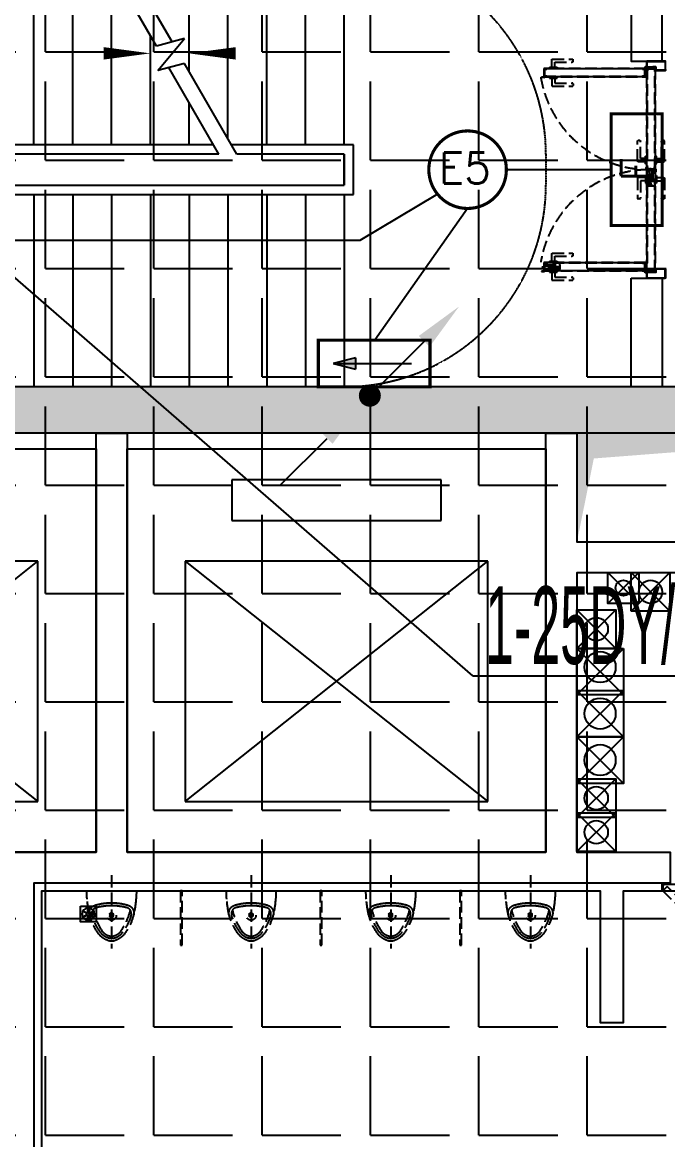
# Model space of a CAD drawing. Extents: x -284868 to 304789, y -137694 to 137894.
# Drawn here: x 143621 to 147781, y -6497 to 707 of the extents above; entities that cross this region are included whole.
import ezdxf
from ezdxf.enums import TextEntityAlignment as Align

# ---------------------------------------------------------------- set-up
doc = ezdxf.new("R2010")
doc.units = 0
doc.linetypes.add('DASH', pattern=[0.35, 0.25, -0.1])
doc.layers.get('0').update_dxf_attribs({"linetype": 'CONTINUOUS'})
for name, color, linetype in [('0-墙', 4, 'CONTINUOUS'), ('0-建筑柱体', 251, 'CONTINUOUS'), ('0-消防栓(给排水)', 9, 'CONTINUOUS'), ('0-电梯', 3, 'CONTINUOUS'), ('0-非设计区域', 251, 'CONTINUOUS'), ('1P-DOOR-门扇', 2, 'CONTINUOUS'), ('1P-DOOR-防火门扇', 1, 'CONTINUOUS'), ('1P-DP-门套', 2, 'CONTINUOUS'), ('DIM-应急', 1, 'CONTINUOUS'), ('EQUIP-照明', 3, 'CONTINUOUS'), ('F-地漏', 8, 'CONTINUOUS'), ('P-完成面', 42, 'CONTINUOUS'), ('P-平面家具', 3, 'CONTINUOUS'), ('P-平面楼梯', 3, 'CONTINUOUS'), ('P-门扇', 6, 'CONTINUOUS'), ('T-OT01-EQPM', 3, 'CONTINUOUS'), ('电气-标注', 7, 'CONTINUOUS')]:
    doc.layers.add(name, color=color, linetype=linetype)
doc.styles.add('_TEL_DIM', font='SIMPLEX', dxfattribs={"width": 0.8, "height": 3.5, "bigfont": 'HZTXT'})
doc.styles.add('HZ3', font='haiwenrs.shx', dxfattribs={"width": 0.8, "bigfont": 'haiwenhz.shx'})
doc.styles.get("Standard").update_dxf_attribs({"font": 'GBENOR', "bigfont": 'GBCBIG'})
pattern_1 = [(45, (-0.1692, 11.7), (-1.12253, 1.12253), []), (135, (-0.1692, 11.7), (-1.12253, -1.12253), [])]
pattern_2 = [(225, (0.1692, 38.3), (1.12253, -1.12253), []), (315, (0.1692, 38.3), (1.12253, 1.12253), [])]

# ---------------------------------------------------------------- blocks, each defined once
blk = doc.blocks.new('213r5467')
for p, q in [((-90909.2, -260063), (-90909.2, -260325.5)), ((-89559.2, -260063), (-90909.2, -260063)), ((-89559.2, -260325.5), (-89559.2, -260063)), ((-90909.2, -260325.5), (-89559.2, -260325.5)), ((-91209.2, -260588), (-91209.2, -262138)), ((-89259.2, -260588), (-91209.2, -260588)), ((-91209.2, -260588), (-89259.2, -262138)), ((-91209.2, -262138), (-89259.2, -260588)), ((-89259.2, -262138), (-89259.2, -260588)), ((-91209.2, -262138), (-89259.2, -262138))]:
    blk.add_line(p, q)
blk.add_lwpolyline([(-88884.2, -262463), (-91584.2, -262463), (-91584.2, -259863), (-88884.2, -259863), (-88884.2, -262463)])
blk = doc.blocks.new('sgASGHHHH')
blk.add_hatch(color=256).paths.add_polyline_path([(-94645.8, -904374), (-94145.8, -904074), (-102995.8, -904074), (-102645.8, -904374)])
at = {"color": 4}
for p, q in [((-94145.8, -904074), (-102995.8, -904074)), ((-94645.8, -904374), (-102645.8, -904374))]:
    blk.add_line(p, q, dxfattribs=at)
blk = doc.blocks.new('A$C10332E08')
for p, q in [((250, 0), (0, 250)), ((250, 250), (0, 0))]:
    blk.add_line(p, q)
blk.add_lwpolyline([(0, 250), (250, 250), (250, 0), (0, 0)], close=True)
blk = doc.blocks.new('A$C2AC726D9')
for centre, radius in [((23149.6, -20399.8), 50), ((23324.9, -20425), 75), ((22974.9, -20665), 75), ((22999.6, -20909.8), 100), ((22999.6, -21209.8), 100), ((22999.6, -21509.8), 100), ((22974.8, -21755), 75), ((22974.8, -21975), 75)]:
    blk.add_circle(centre, radius)
at = {"rotation": 270}
for p, xscale, yscale, zscale in [((23049.9, -20300), 0.8, 0.8, 0.8), ((22849.9, -20790), 1.2, 1.2, 1.2), ((22849.9, -21060), 1.2, 1.2, 1.2), ((22849.9, -21360), 1.2, 1.2, 1.2)]:
    blk.add_blockref('A$C10332E08', p, dxfattribs=dict(at, xscale=xscale, yscale=yscale, zscale=zscale))
for p, rotation in [((23449.9, -20550), 90), ((23099.9, -20540), 180), ((23099.8, -21880), 90), ((23099.8, -22100), 90)]:
    blk.add_blockref('A$C10332E08', p, dxfattribs=dict(rotation=rotation))
blk = doc.blocks.new('A$C74d47d92')
for p, q in [((-4850, -1240), (-4850, 0)), ((-4850, -1240), (-4850, 0)), ((-4600, -1240), (-4600, 0)), ((-4350, -1240), (-4350, 0)), ((-4100, -1240), (-4100, 0)), ((-3850, -1240), (-3850, 0)), ((-3600, -1240), (-3600, 0)), ((-3059.9, -602.9), (-3408, 0)), ((-2959.9, -576.1), (-3292.5, 0)), ((-3100, -333.5), (-3100, 0)), ((-2850, -766.5), (-2850, 0)), ((-2600, -1199.5), (-2600, 0)), ((-2350, -1240), (-2350, 0)), ((-2100, -1240), (-2100, 0)), ((-1850, -1240), (-1850, 0)), ((-3350, -1240), (-3350, -100.5)), ((-3100, -1240), (-3100, -533.5)), ((-2879.5, -554.5), (-3059.9, -602.9)), ((-3052.4, -760.6), (-2879.5, -554.5)), ((-2880.1, -714.4), (-3052.4, -760.6)), ((-2542, -1300), (-2880.1, -714.4)), ((-2657.5, -1300), (-2980.1, -741.2)), ((-2850, -1240), (-2850, -966.5)), ((-2692.1, -1240), (-4910, -1240)), ((-4910, -1240), (-4910, -1560)), ((-1790, -1240), (-2576.6, -1240)), ((-1790, -1560), (-1790, -1240)), ((-2657.5, -1300), (-4850, -1300)), ((-2657.5, -1300), (-4850, -1300)), ((-4850, -1300), (-4850, -1500)), ((-4850, -1500), (-4850, -1300)), ((-1850, -1300), (-2542, -1300)), ((-1850, -1300), (-2542, -1300)), ((-1850, -1500), (-1850, -1300)), ((-1850, -1300), (-1850, -1500)), ((-4850, -1500), (-1850, -1500)), ((-4850, -1500), (-1850, -1500)), ((-4910, -1560), (-1790, -1560)), ((-4850, -1560), (-4850, -2800)), ((-4850, -2800), (-4850, -1560)), ((-4600, -1560), (-4600, -2800)), ((-4350, -1560), (-4350, -2800)), ((-4100, -1560), (-4100, -2800)), ((-3850, -1560), (-3850, -2800)), ((-3600, -1560), (-3600, -2800)), ((-3350, -1560), (-3350, -2800)), ((-3100, -1560), (-3100, -2800)), ((-2850, -1560), (-2850, -2800)), ((-2600, -1560), (-2600, -2800)), ((-2350, -1560), (-2350, -2800)), ((-2100, -1560), (-2100, -2800)), ((-1850, -1560), (-1850, -2800))]:
    blk.add_line(p, q)
at = {"linetype": 'DASH'}
for points in [[(-4850, 0, 0.414214), (-6150, -1300), (-6150, -1500, 0.414214), (-4850, -2800)], [(-1850, 0, -0.414214), (-550, -1300), (-550, -1500, -0.414214), (-1850, -2800)]]:
    blk.add_lwpolyline(points, format="xyb", dxfattribs=at)
for points in [[(-1725, -2150, 0, 0, 0), (-5500, -2150, 0, 0, 0), (-5500, -650, 0, 0, 0), (-3100, -650, 0, 80, 0), (-3400, -650, 0, 0, 0)], [(-1725, -650, 0, 0, 0), (-2850, -650, 0, 80, 0), (-2550, -650, 0, 0, 0)]]:
    blk.add_lwpolyline(points, format="xyseb")
blk = doc.blocks.new('A$C612A7C51')
for p, q in [((0.2, 34.9), (2.5, 34.9)), ((0.2, 34.9), (0.2, -1.2)), ((2.5, 34.9), (2.5, -1.2)), ((0.2, -1.2), (0.6, -3.1))]:
    blk.add_line(p, q)
for centre, radius, start, end in [((1.4, -6.7), 5.62, 101.53696, 78.46304), ((1.4, -6.7), 3.75, 100.86771, 85.47503), ((3.5, -0.1), 3.43, 199.35235, 238.0625)]:
    blk.add_arc(centre, radius, start, end)
blk = doc.blocks.new('A$C46293241')
at = {"layer": '1P-DP-门套'}
h = blk.add_hatch(dxfattribs=at)
h.set_pattern_fill('ANSI37', color=8, scale=0.3, style=0)
h.set_pattern_definition([(45, (-55.7338, 55.9993), (-0.67352, 0.67352), []), (135, (-55.7338, 55.9993), (-0.67352, -0.67352), [])])
h.paths.add_polyline_path([(-44.4, 58), (-44.4, 56), (-55.7, 56), (-55.7, 58)])
h = blk.add_hatch(dxfattribs=at)
h.set_pattern_fill('ANSI37', color=8, scale=0.3, style=0)
h.set_pattern_definition([(45, (-40.75, 41.9725), (-0.67352, 0.67352), []), (135, (-40.75, 41.9725), (-0.67352, -0.67352), [])])
h.paths.add_polyline_path([(-38.7, 42), (-40.7, 42), (-40.7, 56.7), (-38.7, 56.7)])
at = {"layer": '1P-DP-门套', "color": 8}
for points in [[(-44.4, 58), (-44.4, 56), (-55.7, 56), (-55.7, 58)], [(-38.7, 42), (-40.7, 42), (-40.7, 56.7), (-38.7, 56.7)]]:
    blk.add_lwpolyline(points, close=True, dxfattribs=at)
at = {"layer": 'P-完成面'}
blk.add_lwpolyline([(-39.3, 40.1, 0.238815), (-38.7, 41.1), (-38.7, 58), (-60, 58), (-60, 120), (0, 120), (0, 100), (-1.2, 100), (-1.2, 118.8), (-58.8, 118.8), (-58.8, 59.2), (-37.5, 59.2), (-37.5, 40.5, -0.238815), (-38.1, 39.5), (-38.2, 39.4, 0.238815), (-38.7, 38.4), (-38.7, 1.2), (-1.2, 1.2), (-1.2, 20), (0, 20), (0, 0), (-39.9, 0), (-39.9, 39, -0.238815), (-39.4, 40), (-39.3, 40.1)], format="xyb", dxfattribs=at)
blk.add_lwpolyline([(-3.2, 113.6), (-1.2, 113.6), (-1.2, 5.6), (-3.2, 5.6)], close=True, dxfattribs=at)
blk = doc.blocks.new('A$C31043D8C')
at = {"layer": 'P-门扇', "color": 251, "linetype": 'DASH', "ltscale": 300}
for p, q in [((-25, 0), (-25, -6)), ((-25, 0), (25, 0)), ((25, 0), (25, -6)), ((-23, -8), (23, -8)), ((-10, -8), (-10, -55)), ((-5, -60), (122, -60)), ((10, -8), (10, -40)), ((10, -40), (122, -40)), ((127, -45), (127, -55))]:
    blk.add_line(p, q, dxfattribs=at)
for centre, radius, start, end in [((-23, -6), 2, 180, 270), ((-5, -55), 5, 180, 270), ((23, -6), 2, 270, 0), ((122, -45), 5, 0, 90), ((122, -55), 5, 270, 0)]:
    blk.add_arc(centre, radius, start, end, dxfattribs=at)
blk = doc.blocks.new('*U269')
at = {"layer": 'P-门扇', "linetype": 'DASH', "ltscale": 300}
h = blk.add_hatch(dxfattribs=at)
h.set_pattern_fill('ANSI37', color=251, scale=0.5, style=0)
h.set_pattern_definition(pattern_1)
h.paths.add_polyline_path([(2.3, 11.7), (2.3, 41.7), (-0.2, 41.7), (-0.2, 11.7)])
h = blk.add_hatch(dxfattribs=at)
h.set_pattern_fill('ANSI37', color=251, scale=0.2, style=0)
h.set_pattern_definition([(45, (657.35, 55.1438), (-0.449013, 0.449013), []), (135, (657.35, 55.1438), (-0.449013, -0.449013), [])])
h.paths.add_polyline_path([(657.4, 56), (669.3, 56), (669.3, 55.1), (657.4, 55.1)])
at = {"layer": 'P-门扇', "color": 251, "linetype": 'DASH', "ltscale": 300}
for points in [[(2.3, 11.7), (2.3, 41.7), (-0.2, 41.7), (-0.2, 11.7)], [(0.8, 54.2), (654.7, 54.2), (654.7, 51.2), (0.8, 51.2)], [(0.8, 3.8), (654.7, 3.8), (654.7, 0.8), (0.8, 0.8)], [(657.4, 56), (669.3, 56), (669.3, 55.1), (657.4, 55.1)]]:
    blk.add_lwpolyline(points, close=True, dxfattribs=at)
for points in [[(654.7, 57.6), (654.7, 0.8), (0.8, 0.8), (0.8, 10.8), (3.3, 10.8), (3.3, 24.1), (2.4, 24.1), (2.4, 11.6), (0, 11.6), (0, 0), (655.5, 0), (655.5, 56.8), (671.2, 56.8, 0.995191), (671.2, 57.6), (653.4, 57.6, 0.414214), (653.2, 57.4), (653.2, 55.2, -0.414214), (652.2, 54.2), (0.8, 54.2), (0.8, 42.5), (3.3, 42.5), (3.3, 24.2), (2.4, 24.2), (2.4, 41.8), (0, 41.8), (0, 55), (652.2, 55, 0.414214), (652.4, 55.2), (652.4, 57.4, -0.414214), (653.4, 58.4), (671.1, 58.4, -1), (671.2, 56), (657.4, 56), (657.4, 56.8)], [(6.5, 5), (19.8, 5), (19.8, 3.8), (19.8, 5), (6.5, 5, -0.414214), (6, 5.5), (6, 49.5, -0.414214), (6.5, 50), (19.8, 50), (19.8, 51.2), (6.5, 51.2, 0.414214), (4.8, 49.5), (4.8, 5.8, 0.414214), (6.8, 3.8), (19.8, 3.8)], [(651.4, 5), (638.2, 5), (638.2, 3.8), (638.2, 5), (651.4, 5, 0.414214), (652, 5.5), (652, 49.5, 0.414214), (651.4, 50), (638.2, 50), (638.2, 51.2), (651.4, 51.2, -0.414214), (653.2, 49.5), (653.2, 5.8, -0.414214), (651.1, 3.8), (638.2, 3.8)]]:
    blk.add_lwpolyline(points, format="xyb", dxfattribs=at)
at = {"layer": '1P-DOOR-门扇', "color": 8, "linetype": 'ByBlock', "rotation": 180}
blk.add_blockref('A$C31043D8C', (595.4, 55), dxfattribs=at)
at = {"layer": '1P-DOOR-门扇', "color": 8, "linetype": 'ByBlock', "xscale": -1}
blk.add_blockref('A$C31043D8C', (595.4, 0), dxfattribs=at)
blk = doc.blocks.new('*U270')
at = {"layer": 'P-门扇', "linetype": 'DASH', "ltscale": 300}
h = blk.add_hatch(dxfattribs=at)
h.set_pattern_fill('ANSI37', color=251, scale=0.5, style=0)
h.set_pattern_definition(pattern_1)
h.paths.add_polyline_path([(2.3, 11.7), (2.3, 41.7), (-0.2, 41.7), (-0.2, 11.7)])
h = blk.add_hatch(dxfattribs=at)
h.set_pattern_fill('ANSI37', color=251, scale=0.2, style=0)
h.set_pattern_definition([(45, (657.4896, 55.1438), (-0.449013, 0.449013), []), (135, (657.4896, 55.1438), (-0.449013, -0.449013), [])])
h.paths.add_polyline_path([(657.5, 56), (669.5, 56), (669.5, 55.1), (657.5, 55.1)])
at = {"layer": 'P-门扇', "color": 251, "linetype": 'DASH', "ltscale": 300}
for points in [[(2.3, 11.7), (2.3, 41.7), (-0.2, 41.7), (-0.2, 11.7)], [(0.8, 54.2), (654.8, 54.2), (654.8, 51.2), (0.8, 51.2)], [(0.8, 3.8), (654.8, 3.8), (654.8, 0.8), (0.8, 0.8)], [(657.5, 56), (669.5, 56), (669.5, 55.1), (657.5, 55.1)]]:
    blk.add_lwpolyline(points, close=True, dxfattribs=at)
for points in [[(654.8, 57.6), (654.8, 0.8), (0.8, 0.8), (0.8, 10.8), (3.3, 10.8), (3.3, 24.1), (2.4, 24.1), (2.4, 11.6), (0, 11.6), (0, 0), (655.6, 0), (655.6, 56.8), (671.3, 56.8, 0.995191), (671.3, 57.6), (653.5, 57.6, 0.414214), (653.3, 57.4), (653.3, 55.2, -0.414214), (652.3, 54.2), (0.8, 54.2), (0.8, 42.5), (3.3, 42.5), (3.3, 24.2), (2.4, 24.2), (2.4, 41.8), (0, 41.8), (0, 55), (652.3, 55, 0.414214), (652.5, 55.2), (652.5, 57.4, -0.414214), (653.5, 58.4), (671.3, 58.4, -1), (671.3, 56), (657.5, 56), (657.5, 56.8)], [(6.5, 5), (19.8, 5), (19.8, 3.8), (19.8, 5), (6.5, 5, -0.414214), (6, 5.5), (6, 49.5, -0.414214), (6.5, 50), (19.8, 50), (19.8, 51.2), (6.5, 51.2, 0.414214), (4.8, 49.5), (4.8, 5.8, 0.414214), (6.8, 3.8), (19.8, 3.8)], [(651.6, 5), (638.3, 5), (638.3, 3.8), (638.3, 5), (651.6, 5, 0.414214), (652.1, 5.5), (652.1, 49.5, 0.414214), (651.6, 50), (638.3, 50), (638.3, 51.2), (651.6, 51.2, -0.414214), (653.3, 49.5), (653.3, 5.8, -0.414214), (651.3, 3.8), (638.3, 3.8)]]:
    blk.add_lwpolyline(points, format="xyb", dxfattribs=at)
at = {"layer": '1P-DOOR-门扇', "color": 8, "linetype": 'ByBlock', "rotation": 180}
blk.add_blockref('A$C31043D8C', (595.6, 55), dxfattribs=at)
at = {"layer": '1P-DOOR-门扇', "color": 8, "linetype": 'ByBlock', "xscale": -1}
blk.add_blockref('A$C31043D8C', (595.6, 0), dxfattribs=at)
blk = doc.blocks.new('A$C0AC0499D')
at = {"layer": 'P-门扇', "color": 251, "linetype": 'DASH', "ltscale": 300}
for p, q in [((0, 6), (-12, 6)), ((-12, 4), (-12, 6)), ((-12, 4), (0, -6)), ((0, -10), (0, 10)), ((0, 10), (3, 10)), ((3, -10), (3, 10)), ((3, 8), (88, 8)), ((88, 8), (88, -8)), ((98.8, 0), (-13.9, 0)), ((-4, 0), (0, 0)), ((3, -10), (0, -10)), ((2, 0), (1.2, 0)), ((3, -8), (88, -8))]:
    blk.add_line(p, q, dxfattribs=at)
blk = doc.blocks.new('A$C6733057F')
at = {"layer": 'P-门扇', "color": 251, "linetype": 'DASH', "ltscale": 300}
blk.add_line((102.6, -21.2), (102.6, 21.2), dxfattribs=at)
for points in [[(3.5, 13.9), (102.6, 13.9), (102.6, -14.1), (3.5, -14.1)], [(3.5, 12.4), (101.1, 12.4), (101.1, -12.6), (3.5, -12.6)]]:
    blk.add_lwpolyline(points, dxfattribs=at)
at = {"layer": '1P-DOOR-门扇', "color": 8}
blk.add_blockref('A$C31043D8C', (60, -25), dxfattribs=at)
at = {"layer": 'P-门扇', "color": 251, "linetype": 'DASH', "ltscale": 300, "extrusion": (0, 0, -1), "zscale": -1, "rotation": 180}
blk.add_blockref('A$C0AC0499D', (0, 0), dxfattribs=at)
blk = doc.blocks.new('*U267')
at = {"layer": 'P-门扇', "linetype": 'DASH', "ltscale": 300}
h = blk.add_hatch(dxfattribs=at)
h.set_pattern_fill('ANSI37', color=251, scale=0.5, angle=180, style=0)
h.set_pattern_definition(pattern_2)
h.paths.add_polyline_path([(-2.3, 38.3), (-2.3, 8.3), (0.2, 8.3), (0.2, 38.3)])
h = blk.add_hatch(dxfattribs=at)
h.set_pattern_fill('ANSI37', color=251, scale=0.2, angle=180, style=0)
h.set_pattern_definition([(225, (-657.4896, -5.1438), (0.449013, -0.449013), []), (315, (-657.4896, -5.1438), (0.449013, 0.449013), [])])
h.paths.add_polyline_path([(-657.5, -6), (-669.5, -6), (-669.5, -5.1), (-657.5, -5.1)])
at = {"layer": 'P-门扇', "color": 251, "linetype": 'DASH', "ltscale": 300}
for points in [[(-654.8, -7.6), (-654.8, 49.2), (-0.8, 49.2), (-0.8, 39.2), (-3.3, 39.2), (-3.3, 25.9), (-2.4, 25.9), (-2.4, 38.4), (0, 38.4), (0, 50), (-655.6, 50), (-655.6, -6.8), (-671.3, -6.8, 0.995191), (-671.3, -7.6), (-653.5, -7.6, 0.414214), (-653.3, -7.4), (-653.3, -5.2, -0.414214), (-652.3, -4.2), (-0.8, -4.2), (-0.8, 7.5), (-3.3, 7.5), (-3.3, 25.8), (-2.4, 25.8), (-2.4, 8.2), (0, 8.2), (0, -5), (-652.3, -5, 0.414214), (-652.5, -5.2), (-652.5, -7.4, -0.414214), (-653.5, -8.4), (-671.3, -8.4, -1), (-671.3, -6), (-657.5, -6), (-657.5, -6.8)], [(-651.6, 45), (-638.3, 45), (-638.3, 46.2), (-638.3, 45), (-651.6, 45, 0.414214), (-652.1, 44.5), (-652.1, 0.5, 0.414214), (-651.6, 0), (-638.3, 0), (-638.3, -1.2), (-651.6, -1.2, -0.414214), (-653.3, 0.5), (-653.3, 44.2, -0.414214), (-651.3, 46.2), (-638.3, 46.2)], [(-6.5, 45), (-19.8, 45), (-19.8, 46.2), (-19.8, 45), (-6.5, 45, -0.414214), (-6, 44.5), (-6, 0.5, -0.414214), (-6.5, 0), (-19.8, 0), (-19.8, -1.2), (-6.5, -1.2, 0.414214), (-4.8, 0.5), (-4.8, 44.2, 0.414214), (-6.8, 46.2), (-19.8, 46.2)]]:
    blk.add_lwpolyline(points, format="xyb", dxfattribs=at)
for points in [[(-0.8, 46.2), (-654.8, 46.2), (-654.8, 49.2), (-0.8, 49.2)], [(-2.3, 38.3), (-2.3, 8.3), (0.2, 8.3), (0.2, 38.3)], [(-657.5, -6), (-669.5, -6), (-669.5, -5.1), (-657.5, -5.1)], [(-0.8, -4.2), (-654.8, -4.2), (-654.8, -1.2), (-0.8, -1.2)]]:
    blk.add_lwpolyline(points, close=True, dxfattribs=at)
at = {"layer": 'P-门扇', "color": 251, "linetype": 'DASH', "ltscale": 300, "extrusion": (0, 0, -1), "zscale": -1, "rotation": 180}
blk.add_blockref('A$C31043D8C', (595.6, 50), dxfattribs=at)
at = {"layer": 'P-门扇', "color": 251, "linetype": 'DASH', "ltscale": 300}
blk.add_blockref('A$C6733057F', (-655.6, 20), dxfattribs=at)
blk = doc.blocks.new('*U268')
at = {"layer": 'P-门扇', "linetype": 'DASH', "ltscale": 300}
h = blk.add_hatch(dxfattribs=at)
h.set_pattern_fill('ANSI37', color=251, scale=0.5, angle=180, style=0)
h.set_pattern_definition(pattern_2)
h.paths.add_polyline_path([(-2.3, 38.3), (-2.3, 8.3), (0.2, 8.3), (0.2, 38.3)])
h = blk.add_hatch(dxfattribs=at)
h.set_pattern_fill('ANSI37', color=251, scale=0.2, angle=180, style=0)
h.set_pattern_definition([(225, (-657.35, -5.1438), (0.449013, -0.449013), []), (315, (-657.35, -5.1438), (0.449013, 0.449013), [])])
h.paths.add_polyline_path([(-657.4, -6), (-669.3, -6), (-669.3, -5.1), (-657.4, -5.1)])
at = {"layer": 'P-门扇', "color": 251, "linetype": 'DASH', "ltscale": 300}
for points in [[(-654.7, -7.6), (-654.7, 49.2), (-0.8, 49.2), (-0.8, 39.2), (-3.3, 39.2), (-3.3, 25.9), (-2.4, 25.9), (-2.4, 38.4), (0, 38.4), (0, 50), (-655.5, 50), (-655.5, -6.8), (-671.2, -6.8, 0.995191), (-671.2, -7.6), (-653.4, -7.6, 0.414214), (-653.2, -7.4), (-653.2, -5.2, -0.414214), (-652.2, -4.2), (-0.8, -4.2), (-0.8, 7.5), (-3.3, 7.5), (-3.3, 25.8), (-2.4, 25.8), (-2.4, 8.2), (0, 8.2), (0, -5), (-652.2, -5, 0.414214), (-652.4, -5.2), (-652.4, -7.4, -0.414214), (-653.4, -8.4), (-671.1, -8.4, -1), (-671.2, -6), (-657.4, -6), (-657.4, -6.8)], [(-651.5, 45), (-638.2, 45), (-638.2, 46.2), (-638.2, 45), (-651.5, 45, 0.414214), (-652, 44.5), (-652, 0.5, 0.414214), (-651.5, 0), (-638.2, 0), (-638.2, -1.2), (-651.5, -1.2, -0.414214), (-653.2, 0.5), (-653.2, 44.2, -0.414214), (-651.2, 46.2), (-638.2, 46.2)], [(-6.5, 45), (-19.8, 45), (-19.8, 46.2), (-19.8, 45), (-6.5, 45, -0.414214), (-6, 44.5), (-6, 0.5, -0.414214), (-6.5, 0), (-19.8, 0), (-19.8, -1.2), (-6.5, -1.2, 0.414214), (-4.8, 0.5), (-4.8, 44.2, 0.414214), (-6.8, 46.2), (-19.8, 46.2)]]:
    blk.add_lwpolyline(points, format="xyb", dxfattribs=at)
for points in [[(-0.8, 46.2), (-654.7, 46.2), (-654.7, 49.2), (-0.8, 49.2)], [(-2.3, 38.3), (-2.3, 8.3), (0.2, 8.3), (0.2, 38.3)], [(-657.4, -6), (-669.3, -6), (-669.3, -5.1), (-657.4, -5.1)], [(-0.8, -4.2), (-654.7, -4.2), (-654.7, -1.2), (-0.8, -1.2)]]:
    blk.add_lwpolyline(points, close=True, dxfattribs=at)
at = {"layer": 'P-门扇', "color": 251, "linetype": 'DASH', "ltscale": 300, "extrusion": (0, 0, -1), "zscale": -1, "rotation": 180}
blk.add_blockref('A$C31043D8C', (595.5, 50), dxfattribs=at)
at = {"layer": 'P-门扇', "color": 251, "linetype": 'DASH', "ltscale": 300}
blk.add_blockref('A$C6733057F', (-655.5, 20), dxfattribs=at)
blk = doc.blocks.new('A$C3B184003')
blk.add_lwpolyline([(0, -100), (100, -100), (100, 0), (0, 0)], close=True)
at = {"color": 8}
for points in [[(42.7, -45.8), (42.7, -45.8, 0.414214), (41.9, -43), (23.7, -32.5, 0.414214), (21, -33.3), (21, -33.3, 0.414214), (21.7, -36), (39.9, -46.5, 0.414214)], [(42.7, -54.2), (42.7, -54.2, 0.414214), (39.9, -53.5), (21.7, -64, 0.414214), (21, -66.7), (21, -66.7, 0.414214), (23.7, -67.5), (41.9, -57, 0.414214)], [(50, -41.5), (50, -41.5, 0.414214), (52, -39.5), (52, -18.5, 0.414214), (50, -16.5), (50, -16.5, 0.414214), (48, -18.5), (48, -39.5, 0.414214)], [(50, -58.5), (50, -58.5, 0.414214), (48, -60.5), (48, -81.5, 0.414214), (50, -83.5), (50, -83.5, 0.414214), (52, -81.5), (52, -60.5, 0.414214)], [(57.3, -45.8), (57.3, -45.8, 0.414214), (60.1, -46.5), (78.3, -36, 0.414214), (79, -33.3), (79, -33.3, 0.414214), (76.3, -32.5), (58.1, -43, 0.414214)], [(57.3, -54.2), (57.3, -54.2, 0.414214), (58.1, -57), (76.3, -67.5, 0.414214), (79, -66.7), (79, -66.7, 0.414214), (78.3, -64), (60.1, -53.5, 0.414214)]]:
    blk.add_lwpolyline(points, format="xyb", close=True, dxfattribs=at)
blk.add_circle((50, -50), 40, dxfattribs=at)
blk = doc.blocks.new('A$C7DA453AF')
at = {"layer": 'P-平面家具', "linetype": 'DASH', "ltscale": 300}
blk.add_line((28.6, -152.5), (28.6, 152.5), dxfattribs=at)
at = {"layer": 'P-平面家具', "color": 251, "linetype": 'DASH', "ltscale": 300}
for p, q in [((-114.4, 9.4), (-126.1, 9.4)), ((-114.4, -11.4), (-126.1, -11.5))]:
    blk.add_line(p, q, dxfattribs=at)
at = {"layer": 'P-平面家具', "linetype": 'DASH', "ltscale": 300}
for points in [[(28.6, 152.5, 0.024494), (-22.6, 149.9, 0.029037), (-110.8, 137.2, 0.115455), (-246.5, 70.6, 0.115944), (-279, 16.5, 0.080916), (-281.4, 0, 0.080916)], [(28.6, -152.5, -0.024494), (-22.6, -149.9, -0.029037), (-110.8, -137.2, -0.115455), (-246.5, -70.6, -0.115944), (-279, -16.5, -0.080916), (-281.4, 0, -0.080916)]]:
    blk.add_lwpolyline(points, format="xyb", dxfattribs=at)
at = {"layer": 'P-平面家具', "color": 251, "linetype": 'DASH', "ltscale": 300}
for points in [[(-91, 113.9, 0.091485), (-224.7, 52.2, 0.228215), (-252.3, 0, -0.054994)], [(-91, -113.9, -0.091485), (-224.7, -52.2, -0.228215), (-252.3, 0, 0.054994)], [(-120.6, -30, -1.03719), (-122, 29.3, 1.013272)]]:
    blk.add_lwpolyline(points, format="xyb", dxfattribs=at)
blk.add_lwpolyline([(123.8, 0), (-325.2, 0)], dxfattribs=at)
at = {"layer": 'P-平面家具', "linetype": 'DASH', "ltscale": 300}
for centre, radius, start, end in [((-5.2, -240.8), 379.7, 109.43661, 127.18573), ((-115.6, 63.5), 56.1, 58.44413, 106.53257), ((-114, 51.1), 86.1, 80.07012, 87.91183), ((-107.8, 86.7), 50, 16.2879, 80.07012), ((-102, 85.8), 30, 13.47893, 58.44413), ((-513.2, -12.8), 452.8, 5.70824, 13.47893), ((-431.8, -8), 387.6, 5.58714, 16.2879), ((-174.5, -7.3), 91.6, 131.09952, 175.42639), ((-413, 0.8), 351.8, 359.86191, 5.12195), ((-21799.6, -1185.3), 21787.4, 3.11848, 3.19684), ((-21799.6, 1185.3), 21787.4, 356.80316, 356.88152), ((-174.5, 7.3), 91.6, 184.57361, 228.90048), ((-5.2, 240.8), 379.7, 232.81427, 250.56339), ((-513.2, 12.8), 452.8, 346.52107, 354.29176), ((-413, -0.8), 351.8, 354.87805, 0.13809), ((-431.8, 8), 387.6, 343.7121, 354.41286), ((-115.6, -63.5), 56.1, 253.46743, 301.55587), ((-114, -51.1), 86.1, 272.08817, 279.92988), ((-107.8, -86.7), 50, 279.92988, 343.7121), ((-102, -85.8), 30, 301.55587, 346.52107)]:
    blk.add_arc(centre, radius, start, end, dxfattribs=at)
at = {"layer": 'P-平面家具', "color": 251, "linetype": 'DASH', "ltscale": 300}
for centre, start, end in [((-123.8, -1), 102.27717, 257.4607), ((-116.7, -1), 282.5393, 77.65679)]:
    blk.add_arc(centre, 10.7, start, end, dxfattribs=at)
blk = doc.blocks.new('$equip$00002541')
blk.add_hatch(color=256).paths.add_polyline_path([(-0.24, 0.372), (-0.528, 0.3), (-0.24, 0.228)])
for p, q in [((-0.72, 0.6), (-0.72, 0)), ((0.72, 0.6), (-0.72, 0.6)), ((0.72, 0), (0.72, 0.6)), ((-0.24, 0.372), (-0.528, 0.3)), ((-0.528, 0.3), (-0.24, 0.228)), ((-0.24, 0.372), (-0.24, 0.228)), ((-0.72, 0), (0.72, 0))]:
    blk.add_line(p, q)
at = {"color": 7}
blk.add_line((-0.48, 0.3), (0.48, 0.3), dxfattribs=at)
at = {"const_width": 0.04}
blk.add_lwpolyline([(-0.72, 0.6), (-0.72, 0), (0.72, 0), (0.72, 0.6), (-0.72, 0.6), (-0.72, 0)], dxfattribs=at)
for p in [(0, 0.6), (-0.72, 0.3), (0.72, 0.3), (0, 0)]:
    blk.add_point(p)
at = {"color": 7, "style": '_TEL_DIM', "flags": 1}
blk.add_attdef('A', text='', height=0.00002, dxfattribs=at).set_placement((0, 0), align=Align.MIDDLE_CENTER)
blk = doc.blocks.new('楼层标志')
for p, q in [((7012.6, 20968.5), (7012.6, 20638.5)), ((7732.6, 20968.5), (7012.6, 20968.5)), ((7732.6, 20638.5), (7732.6, 20968.5)), ((7012.6, 20638.5), (7732.6, 20638.5))]:
    blk.add_line(p, q)
at = {"const_width": 20}
blk.add_lwpolyline([(7012.6, 20968.5), (7012.6, 20638.5), (7732.6, 20638.5), (7732.6, 20968.5), (7012.6, 20968.5), (7012.6, 20638.5)], dxfattribs=at)
for p in [(7372.6, 20968.5), (7012.6, 20803.5), (7732.6, 20803.5), (7372.6, 20638.5)]:
    blk.add_point(p)
at = {"color": 7, "style": '_TEL_DIM'}
blk.add_attdef('$TEXT$', text='', height=200, dxfattribs=at).set_placement((7372.6, 20803.5), align=Align.MIDDLE_CENTER)
at = {"color": 7, "style": '_TEL_DIM', "flags": 1}
blk.add_attdef('A', text='', height=0.01, dxfattribs=at).set_placement((7372.6, 20638.5), align=Align.MIDDLE_CENTER)
blk = doc.blocks.new('$equip_U$00000086(hejunxin)')
at = {"xscale": 0.002, "yscale": 0.002, "zscale": 0.002}
blk.add_blockref('楼层标志', (-14.745, -41.277), dxfattribs=at).add_auto_attribs({'$TEXT$': 'F'})
at = {"color": 7, "style": '_TEL_DIM', "flags": 1}
for tag in ['A', 'REMARK']:
    blk.add_attdef(tag, text='', height=0.00002, dxfattribs=at).set_placement((0, 0), align=Align.MIDDLE_CENTER)
blk = doc.blocks.new('5W')
at = {"const_width": 20}
blk.add_lwpolyline([(14329.4, 16685.9, -1), (14329.4, 16185.9, -1), (14329.4, 16685.9, -0.9514)], format="xyb", dxfattribs=at)
at = {"color": 7, "style": '_TEL_DIM'}
blk.add_attdef('$TEXT$', text='', height=200, dxfattribs=at).set_placement((14311.6, 16446.8), align=Align.MIDDLE_CENTER)
blk = doc.blocks.new('$equip_U$00000092(hejunxin)')
at = {"xscale": 0.002, "yscale": 0.002, "zscale": 0.002}
blk.add_blockref('5W', (-28.659, -32.872), dxfattribs=at).add_auto_attribs({'$TEXT$': 'E5'})
at = {"color": 7, "style": '_TEL_DIM', "flags": 1}
for tag in ['A', 'REMARK']:
    blk.add_attdef(tag, text='', height=0.00002, dxfattribs=at).set_placement((0, 0), align=Align.MIDDLE_CENTER)
blk = doc.blocks.new('$TelecSys$00000079')
for p, q in [((0.7, 0.7), (0, 0)), ((0.104, 0.104), (0.104, 0.104)), ((-0.104, -0.104), (-0.104, -0.104))]:
    blk.add_line(p, q)
at = {"const_width": 0.142}
blk.add_lwpolyline([(-0.071, 0, 1), (0.071, 0, 1)], format="xyb", close=True, dxfattribs=at)
blk.add_solid([(0.63, 0.77), (0.77, 0.63), (1.15, 1.15)])
at = {"width": 0.8, "flags": 9}
blk.add_attdef('A', (0, 0), '', height=0.00002, dxfattribs=at)
blk = doc.blocks.new('$equip_U$00000102(hejunxin)')
blk.add_blockref('$TelecSys$00000079', (0, 0))
at = {"color": 7, "style": '_TEL_DIM', "flags": 1}
for tag in ['A', 'REMARK']:
    blk.add_attdef(tag, text='', height=0.00002, dxfattribs=at).set_placement((0, 0), align=Align.MIDDLE_CENTER)
blk = doc.blocks.new('$TelecSys$00000081')
for p, q in [((0.104, 0.104), (0.104, 0.104)), ((-0.104, -0.104), (-0.104, -0.104)), ((-1.15, -1.15), (-0.55, -0.55))]:
    blk.add_line(p, q)
at = {"const_width": 0.142}
blk.add_lwpolyline([(0.071, 0, 1), (-0.071, 0, 1)], format="xyb", close=True, dxfattribs=at)
blk.add_solid([(-0.62, -0.48), (-0.48, -0.62), (-0.1, -0.1)])
at = {"width": 0.8, "flags": 9}
blk.add_attdef('A', (0, 0), '', height=0.00002, rotation=180, dxfattribs=at)
blk = doc.blocks.new('$equip_U$00000103(hejunxin)')
blk.add_blockref('$TelecSys$00000081', (0, 0))
at = {"color": 7, "style": '_TEL_DIM', "flags": 1}
for tag in ['A', 'REMARK']:
    blk.add_attdef(tag, text='', height=0.00002, dxfattribs=at).set_placement((0, 0), align=Align.MIDDLE_CENTER)

msp = doc.modelspace()

# ---------------------------------------------------------------- hatches: boundary and pattern name
at = {"layer": '0-非设计区域', "ltscale": 3}
h = msp.add_hatch(dxfattribs=at)
h.set_pattern_fill('ANGLE', color=256, scale=100)
h.set_pattern_definition([(0, (-204082.86, 452446.1), (0, 698.5), [508, -190.5]), (90, (-204082.86, 452446.1), (-698.5, 4e-14), [508, -190.5])])
h.paths.add_polyline_path([(134996.5, -11692.7), (149896.5, -11692.7), (149896.5, 6107.3), (134996.5, 6107.3)])

# ---------------------------------------------------------------- linework, layer by layer
at = {"layer": '0-墙'}
for points in [[(147546.5, 1157.3), (147546.5, 457.3), (147746.5, 457.3), (147746.5, 1957.3)], [(141396.5, -4642.7), (144096.5, -4642.7), (144096.5, -1942.7), (144296.5, -1942.7), (144296.5, -4642.7), (146996.5, -4642.7), (146996.5, -1942.7), (147196.5, -1942.7), (147196.5, -2642.7), (149396.5, -2642.7), (149396.5, -2842.7), (147196.5, -2842.7), (147196.5, -4642.7), (147796.5, -4642.7), (147796.5, -4842.7), (143696.5, -4842.7), (143696.5, -8492.7)]]:
    msp.add_lwpolyline(points, dxfattribs=at)
msp.add_lwpolyline([(147546.5, -942.7), (147746.5, -942.7), (147746.5, -1642.7), (147546.5, -1642.7)], close=True, dxfattribs=at)
at = {"layer": '0-墙', "color": 251}
msp.add_solid([(147196.5, -2642.7), (147196.5, -1942.7), (147305.5, -2105), (149396.5, -1942.7)], dxfattribs=at)
at = {"layer": 'DIM-应急'}
for points in [[(147416.5, -242.7), (146741.8, -242.7)], [(146297.5, -399.9), (145796.5, -698.6), (142521.5, -698.6), (142257.8, -483.6)], [(146491.8, -492.7), (145894.6, -1342.7)]]:
    msp.add_lwpolyline(points, dxfattribs=at)
at = {"layer": 'P-完成面'}
for points in [[(147766.5, 397.3), (147766.5, 402.3), (147766.5, 402.3), (147766.5, 397.3)], [(147745.5, -4842.7), (147746.5, -4842.7), (147746.5, -4893.7), (147745.5, -4893.7)], [(147750.5, -4852.7), (147750.5, -4892.7), (148840.5, -4892.7), (148840.5, -4852.7)]]:
    msp.add_lwpolyline(points, close=True, dxfattribs=at)
for points in [[(149696.5, -6092.7), (149646.5, -6092.7), (149646.5, -7542.7), (149296.5, -7542.7), (149296.5, -8242.7), (147496.5, -8242.7), (147496.5, -6942.7), (147346.5, -6942.7), (147346.5, -8442.7), (143746.5, -8442.7), (143746.5, -4892.7), (147346.5, -4892.7), (147346.5, -5742.7), (147496.5, -5742.7), (147496.5, -4892.7), (149646.5, -4892.7), (149646.5, -5042.7)], [(147761.5, -4851.7), (147749.5, -4851.7), (147749.5, -4893.7), (147750.5, -4893.7), (147750.5, -4852.7), (147761.5, -4852.7), (147761.5, -4851.7)]]:
    msp.add_lwpolyline(points, dxfattribs=at)
at = {"layer": 'P-平面家具', "linetype": 'DASH', "ltscale": 300}
for points in [[(144641.5, -5242.7), (144651.5, -5242.7), (144651.5, -4892.7), (144641.5, -4892.7)], [(145541.5, -5242.7), (145551.5, -5242.7), (145551.5, -4892.7), (145541.5, -4892.7)], [(146441.5, -5242.7), (146451.5, -5242.7), (146451.5, -4892.7), (146441.5, -4892.7)]]:
    msp.add_lwpolyline(points, close=True, dxfattribs=at)
at = {"layer": 'P-门扇', "color": 251, "linetype": 'DASH', "ltscale": 300}
msp.add_lwpolyline([(147778.8, -4864.4), (147750.6, -4892.7), (148521.3, -5663.4), (148549.5, -5635.2)], close=True, dxfattribs=at)
for centre, start, end in [((147664.5, 467.4), 189.27015, 268.5473), ((147664.5, -952.8), 91.4527, 170.72985)]:
    msp.add_arc(centre, 710.3, start, end, dxfattribs=at)
at = {"layer": '电气-标注'}
msp.add_line((146525.2, -3507.5), (150220.2, -3507.5), dxfattribs=at)
msp.add_lwpolyline([(146525.2, -3507.5), (143296.5, -698.6)], dxfattribs=at)

# ---------------------------------------------------------------- block references
at = {"layer": '0-建筑柱体'}
msp.add_blockref('sgASGHHHH', (244042.3, 902431.3), dxfattribs=at)
at = {"layer": '0-消防栓(给排水)', "color": 0}
msp.add_blockref('A$C2AC726D9', (124346.5, 17459.9), dxfattribs=at)
at = {"layer": '0-电梯'}
for p in [(232980.6, 257820.4), (235880.6, 257820.4)]:
    msp.add_blockref('213r5467', p, dxfattribs=at)
at = {"layer": '1P-DOOR-防火门扇', "rotation": 180}
msp.add_blockref('*U269', (147639.7, 410.6), dxfattribs=at)
at = {"layer": '1P-DOOR-防火门扇'}
msp.add_blockref('*U268', (147639.7, -891), dxfattribs=at)
at = {"layer": 'EQUIP-照明', "xscale": 500, "yscale": 500, "zscale": 500, "rotation": 90}
msp.add_blockref('$equip_U$00000086(hejunxin)', (147746.5, -242.7), dxfattribs=at)
at = {"layer": 'EQUIP-照明', "xscale": 500, "yscale": 500, "zscale": 500}
for name, p in [('$equip_U$00000092(hejunxin)', (146491.8, -242.7)), ('$equip$00002541', (145889.6, -1642.7))]:
    msp.add_blockref(name, p, dxfattribs=at)
at = {"layer": 'F-地漏', "linetype": 'ByBlock', "xscale": -1, "rotation": 180}
msp.add_blockref('A$C3B184003', (143996.5, -5092.7), dxfattribs=at)
at = {"layer": 'P-完成面', "extrusion": (0, 0, -1), "zscale": -1, "rotation": 90}
msp.add_blockref('A$C46293241', (-147646.5, 457.3), dxfattribs=at)
at = {"layer": 'P-完成面', "rotation": 270}
msp.add_blockref('A$C46293241', (147646.5, -942.7), dxfattribs=at)
at = {"layer": 'P-平面家具', "linetype": 'DASH', "ltscale": 300, "xscale": -1.05, "yscale": 1.05, "zscale": 1.05, "rotation": 270}
for p in [(144196.5, -4922.7), (145096.5, -4922.7), (145996.5, -4922.7), (146896.5, -4922.7)]:
    msp.add_blockref('A$C7DA453AF', p, dxfattribs=at)
at = {"layer": 'P-平面楼梯', "ltscale": 3}
msp.add_blockref('A$C74d47d92', (147546.5, 1157.3), dxfattribs=at)
at = {"layer": 'P-门扇', "color": 251, "linetype": 'DASH', "ltscale": 300, "rotation": 270}
for name, p in [('*U270', (147646.5, 414.4)), ('A$C612A7C51', (147646.5, 417.6)), ('*U267', (147651.5, -899.8))]:
    msp.add_blockref(name, p, dxfattribs=at)
at = {"layer": 'P-门扇', "color": 251, "linetype": 'DASH', "ltscale": 300, "extrusion": (0, 0, -1), "zscale": -1, "rotation": 90}
msp.add_blockref('A$C612A7C51', (-147646.5, -903), dxfattribs=at)
at = {"layer": 'T-OT01-EQPM', "xscale": 500, "yscale": 500, "zscale": 500}
for name in ['$equip_U$00000102(hejunxin)', '$equip_U$00000103(hejunxin)']:
    msp.add_blockref(name, (145861.5, -1700.2), dxfattribs=at)

# ---------------------------------------------------------------- texts
at = {"layer": '电气-标注', "style": 'HZ3', "width": 0.5}
msp.add_text('1-25DY/e3;仅25F有此线路', height=500, dxfattribs=at).set_placement((148332.4, -3429.6), align=Align.CENTER)

doc.saveas('drawing.dxf')
